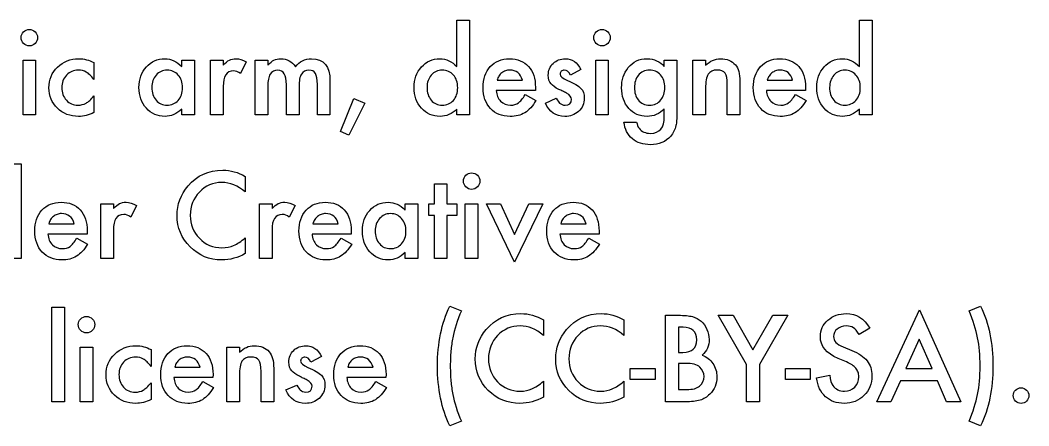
# Model space of a CAD drawing. Extents: x 6 to 931, y 6 to 506.
# Drawn here: x 790.2 to 930.9, y 448.5 to 505 of the extents above; entities that cross this region are included whole.
import ezdxf

# ---------------------------------------------------------------- set-up
doc = ezdxf.new("R2010")
doc.units = 0
doc.layers.add('MeArm1.0', color=7, linetype='CONTINUOUS')

msp = doc.modelspace()

# ---------------------------------------------------------------- linework, layer by layer
at = {"layer": 'MeArm1.0', "color": 7}
for points in [[(851.12787, 505.04434), (852.89349, 505.04434), (852.89349, 491.84903), (851.12787, 491.84903), (851.12787, 492.6459)], [(851.12787, 498.57559), (851.12787, 505.04434)], [(907.28412, 505.04434), (909.04974, 505.04434), (909.04974, 491.84903), (907.28412, 491.84903), (907.28412, 492.6459)], [(907.28412, 498.57559), (907.28412, 505.04434)], [(792.37006, 499.4584), (792.37006, 491.84903), (790.61224, 491.84903), (790.61224, 499.4584), (792.37006, 499.4584)], [(812.75287, 499.4584), (814.51849, 499.4584), (814.51849, 491.84903), (812.75287, 491.84903), (812.75287, 492.6459)], [(812.75287, 498.57559), (812.75287, 499.4584)], [(816.76849, 499.4584), (818.52631, 499.4584), (818.52631, 498.77872)], [(818.52631, 495.79434), (818.52631, 491.84903), (816.76849, 491.84903), (816.76849, 499.4584)], [(822.98724, 499.4584), (824.74506, 499.4584), (824.74506, 498.75528)], [(824.74506, 495.77872), (824.74506, 491.84903), (822.98724, 491.84903), (822.98724, 499.4584)], [(872.24506, 499.4584), (872.24506, 491.84903), (870.48724, 491.84903), (870.48724, 499.4584), (872.24506, 499.4584)], [(880.05757, 498.59903), (880.05757, 499.4584), (881.81538, 499.4584), (881.81538, 492.02872)], [(884.04974, 499.4584), (885.81537, 499.4584), (885.81537, 498.75528)], [(885.81537, 495.5209), (885.81537, 491.84903), (884.04974, 491.84903), (884.04974, 499.4584)], [(800.50287, 499.13028), (800.50287, 496.79434)], [(821.74506, 499.21622), (820.94037, 497.60684)], [(868.40912, 498.16153), (866.95599, 497.38809)], [(856.73705, 496.67715), (860.2683, 496.67715)], [(894.42455, 496.67715), (897.9558, 496.67715)], [(829.10443, 495.77872), (829.10443, 491.84903), (827.33881, 491.84903), (827.33881, 496.05215)], [(833.42474, 496.55215), (833.42474, 491.84903), (831.65912, 491.84903), (831.65912, 496.07559)], [(862.07318, 495.23965), (856.62006, 495.23965)], [(862.08099, 495.65372), (862.07299, 495.23965)], [(890.60443, 496.51309), (890.60443, 491.84903), (888.83881, 491.84903), (888.83881, 496.09903)], [(899.76068, 495.23965), (894.30756, 495.23965)], [(899.76849, 495.65372), (899.76049, 495.23965)], [(800.50287, 494.50528), (800.50287, 492.18497)], [(836.72943, 494.10684), (838.29193, 493.49747), (836.06537, 489.03653), (834.87787, 489.52872), (836.72943, 494.10684)], [(860.65912, 494.66934), (862.14349, 493.84122)], [(863.47162, 493.49747), (864.97162, 494.19278)], [(898.34662, 494.66934), (899.83099, 493.84122)], [(880.05757, 491.63809), (880.05757, 492.70059)], [(874.43257, 490.84903), (876.19819, 490.84903)], [(788.59662, 485.04434), (790.36224, 485.04434), (790.36224, 471.84903), (788.59662, 471.84903), (788.59662, 472.6459)], [(821.61224, 483.26309), (821.61224, 481.10684)], [(849.73724, 477.81778), (849.73724, 471.84903), (847.97943, 471.84903), (847.97943, 477.81778), (847.22943, 477.81778), (847.22943, 479.4584), (847.97943, 479.4584), (847.97943, 482.24747), (849.73724, 482.24747), (849.73724, 479.4584), (851.10443, 479.4584), (851.10443, 477.81778), (849.73724, 477.81778)], [(801.45599, 479.4584), (803.21381, 479.4584), (803.21381, 478.77872)], [(803.21381, 475.79434), (803.21381, 471.84903), (801.45599, 471.84903), (801.45599, 479.4584)], [(806.43256, 479.21622), (805.62787, 477.60684)], [(823.58099, 479.4584), (825.33881, 479.4584), (825.33881, 478.77872)], [(825.33881, 475.79434), (825.33881, 471.84903), (823.58099, 471.84903), (823.58099, 479.4584)], [(828.55756, 479.21622), (827.75287, 477.60684)], [(843.90912, 479.4584), (845.67474, 479.4584), (845.67474, 471.84903), (843.90912, 471.84903), (843.90912, 472.6459)], [(843.90912, 478.57559), (843.90912, 479.4584)], [(854.05756, 479.4584), (854.05756, 471.84903), (852.29974, 471.84903), (852.29974, 479.4584), (854.05756, 479.4584)], [(857.21381, 479.4584), (859.18256, 475.18497), (861.14349, 479.4584), (863.12006, 479.4584), (859.16693, 471.32559), (855.24506, 479.4584), (857.21381, 479.4584)], [(794.2058, 476.67715), (797.73705, 476.67715)], [(799.54974, 475.65372), (799.54174, 475.23965)], [(831.04955, 476.67715), (834.5808, 476.67715)], [(836.39349, 475.65372), (836.38549, 475.23965)], [(865.61205, 476.67715), (869.1433, 476.67715)], [(870.95599, 475.65372), (870.94799, 475.23965)], [(799.54193, 475.23965), (794.08881, 475.23965)], [(798.12787, 474.66934), (799.61224, 473.84122)], [(821.61224, 474.7084), (821.61224, 472.51309)], [(836.38568, 475.23965), (830.93256, 475.23965)], [(834.97162, 474.66934), (836.45599, 473.84122)], [(870.94818, 475.23965), (865.49506, 475.23965)], [(869.53412, 474.66934), (871.01849, 473.84122)], [(796.37006, 465.04434), (796.37006, 451.84903), (794.61224, 451.84903), (794.61224, 465.04434), (796.37006, 465.04434)], [(850.12006, 465.17715), (851.74506, 464.55215)], [(918.15912, 454.77872), (912.99506, 454.77872), (911.65131, 451.84903), (909.69037, 451.84903), (915.65912, 464.66934), (921.41693, 451.84903), (919.42474, 451.84903), (918.15912, 454.77872)], [(922.55756, 464.55215), (924.18256, 465.17715)], [(863.20599, 463.26309), (863.20599, 461.10684)], [(874.42474, 463.26309), (874.42474, 461.10684)], [(880.22943, 451.84903), (880.22943, 463.91153), (882.04193, 463.91153)], [(891.51068, 457.05997), (887.57318, 463.91153), (889.66693, 463.91153), (892.42474, 459.09122), (895.19037, 463.91153), (897.28412, 463.91153), (893.33099, 457.05997), (893.33099, 451.84903), (891.51068, 451.84903), (891.51068, 457.05997)], [(882.69037, 462.23965), (882.04974, 462.23965), (882.04974, 458.73184)], [(908.70599, 462.11465), (907.22943, 461.23965)], [(917.41693, 456.48965), (915.62787, 460.59122), (913.75287, 456.48965), (917.41693, 456.48965)], [(800.33881, 459.4584), (800.33881, 451.84903), (798.58099, 451.84903), (798.58099, 459.4584), (800.33881, 459.4584)], [(808.47162, 459.13028), (808.47162, 456.79434)], [(819.01849, 459.4584), (820.78412, 459.4584), (820.78412, 458.75528)], [(820.78412, 455.5209), (820.78412, 451.84903), (819.01849, 451.84903), (819.01849, 459.4584)], [(882.04974, 458.73184), (882.62006, 458.73184)], [(904.98724, 459.51309), (906.19037, 459.0209)], [(832.22162, 458.16153), (830.76849, 457.38809)], [(905.46381, 457.40372), (904.29974, 457.88809)], [(811.7683, 456.67715), (815.29955, 456.67715)], [(825.57318, 456.51309), (825.57318, 451.84903), (823.80756, 451.84903), (823.80756, 456.09903)], [(835.8933, 456.67715), (839.42455, 456.67715)], [(875.28412, 456.48184), (878.76849, 456.48184), (878.76849, 454.95059), (875.28412, 454.95059), (875.28412, 456.48184)], [(882.97162, 457.2084), (882.04974, 457.2084), (882.04974, 453.55997)], [(896.94037, 456.48184), (900.42474, 456.48184), (900.42474, 454.95059), (896.94037, 454.95059), (896.94037, 456.48184)], [(808.47162, 454.50528), (808.47162, 452.18497)], [(817.10443, 455.23965), (811.65131, 455.23965)], [(815.69037, 454.66934), (817.17474, 453.84122)], [(817.11224, 455.65372), (817.10424, 455.23965)], [(841.22943, 455.23965), (835.77631, 455.23965)], [(839.81537, 454.66934), (841.29974, 453.84122)], [(841.23724, 455.65372), (841.22924, 455.23965)], [(863.20599, 454.7084), (863.20599, 452.51309)], [(874.42474, 454.7084), (874.42474, 452.51309)], [(901.28412, 455.17715), (903.12787, 455.5834)], [(827.28412, 453.49747), (828.78412, 454.19278)], [(882.04974, 453.55997), (883.17474, 453.55997)], [(882.98724, 451.84903), (880.22943, 451.84903)], [(851.74506, 449.13028), (850.12006, 448.50528)], [(924.18256, 448.50528), (922.55756, 449.13028)]]:
    msp.add_lwpolyline(points, dxfattribs=at)
for points in [[(790.68256, 503.41934), (790.90651, 503.64329), (791.17474, 503.75527), (791.48724, 503.75528)], [(791.48724, 503.75528), (791.80495, 503.75527), (792.07578, 503.64329), (792.29974, 503.41934)], [(870.55756, 503.41934), (870.78151, 503.64329), (871.04974, 503.75527), (871.36224, 503.75528)], [(871.36224, 503.75528), (871.67995, 503.75527), (871.95078, 503.64329), (872.17474, 503.41934)], [(790.34662, 502.62247), (790.34662, 502.92975), (790.4586, 503.19537), (790.68256, 503.41934)], [(790.68256, 501.80215), (790.4586, 502.0261), (790.34662, 502.29954), (790.34662, 502.62247)], [(792.29974, 503.41934), (792.5237, 503.20058), (792.63568, 502.93235), (792.63568, 502.61465)], [(792.63568, 502.61465), (792.63568, 502.29694), (792.5237, 502.0261), (792.29974, 501.80215)], [(870.22162, 502.62247), (870.22162, 502.92975), (870.3336, 503.19537), (870.55756, 503.41934)], [(870.55756, 501.80215), (870.3336, 502.0261), (870.22162, 502.29954), (870.22162, 502.62247)], [(872.17474, 503.41934), (872.3987, 503.20058), (872.51068, 502.93235), (872.51068, 502.61465)], [(872.51068, 502.61465), (872.51068, 502.29694), (872.3987, 502.0261), (872.17474, 501.80215)], [(791.49506, 501.46622), (791.17735, 501.46621), (790.90651, 501.57819), (790.68256, 501.80215)], [(792.29974, 501.80215), (792.08099, 501.57819), (791.81276, 501.46621), (791.49506, 501.46622)], [(871.37006, 501.46622), (871.05235, 501.46621), (870.78151, 501.57819), (870.55756, 501.80215)], [(872.17474, 501.80215), (871.95599, 501.57819), (871.68776, 501.46621), (871.37006, 501.46622)], [(795.42474, 498.49747), (796.22682, 499.27871), (797.2112, 499.66933), (798.37787, 499.66934)], [(798.37787, 499.66934), (799.12786, 499.66933), (799.8362, 499.48965), (800.50287, 499.13028)], [(807.80756, 498.52872), (808.48985, 499.28913), (809.34401, 499.66933), (810.37006, 499.66934)], [(810.37006, 499.66934), (811.25547, 499.66933), (812.04974, 499.30475), (812.75287, 498.57559)], [(818.52631, 498.77872), (818.84922, 499.11725), (819.13568, 499.34902), (819.38568, 499.47403)], [(819.38568, 499.47403), (819.64089, 499.60423), (819.94297, 499.66933), (820.29193, 499.66934)], [(820.29193, 499.66934), (820.75547, 499.66933), (821.23984, 499.51829), (821.74506, 499.21622)], [(824.74506, 498.75528), (825.08359, 499.10944), (825.37266, 499.34902), (825.61224, 499.47403)], [(825.61224, 499.47403), (825.86745, 499.60423), (826.18776, 499.66933), (826.57318, 499.66934)], [(826.57318, 499.66934), (827.43255, 499.66933), (828.11224, 499.29433), (828.61224, 498.54434)], [(828.61224, 498.54434), (829.16432, 499.29433), (829.91171, 499.66933), (830.85443, 499.66934)], [(830.85443, 499.66934), (832.56796, 499.66933), (833.42473, 498.63027), (833.42474, 496.55215)], [(846.18256, 498.5209), (846.85964, 499.28652), (847.7112, 499.66933), (848.73724, 499.66934)], [(848.73724, 499.66934), (849.62786, 499.66933), (850.42474, 499.30475), (851.12787, 498.57559)], [(855.78412, 498.56778), (856.45599, 499.30215), (857.34662, 499.66933), (858.45599, 499.66934)], [(858.45599, 499.66934), (859.57578, 499.66933), (860.4612, 499.31256), (861.11224, 498.59903)], [(864.54974, 499.0209), (865.01328, 499.45319), (865.57578, 499.66933), (866.23724, 499.66934)], [(866.23724, 499.66934), (867.2112, 499.66933), (867.93516, 499.16673), (868.40912, 498.16153)], [(875.02632, 498.43497), (875.69298, 499.25788), (876.57319, 499.66933), (877.66694, 499.66934)], [(877.66694, 499.66934), (878.62527, 499.66933), (879.42214, 499.31256), (880.05757, 498.59903)], [(885.81537, 498.75528), (886.42995, 499.36465), (887.12266, 499.66933), (887.89349, 499.66934)], [(887.89349, 499.66934), (888.7789, 499.66933), (889.46901, 499.39069), (889.96381, 498.8334)], [(893.47162, 498.56778), (894.14349, 499.30215), (895.03412, 499.66933), (896.14349, 499.66934)], [(896.14349, 499.66934), (897.26328, 499.66933), (898.1487, 499.31256), (898.79974, 498.59903)], [(902.33881, 498.5209), (903.01589, 499.28652), (903.86745, 499.66933), (904.89349, 499.66934)], [(904.89349, 499.66934), (905.78411, 499.66933), (906.58099, 499.30475), (907.28412, 498.57559)], [(794.22162, 495.62247), (794.22162, 496.75788), (794.62266, 497.71621), (795.42474, 498.49747)], [(798.32318, 498.0834), (797.66172, 498.0834), (797.11224, 497.85163), (796.67474, 497.38809)], [(799.42474, 497.80215), (799.11224, 497.98965), (798.74505, 498.0834), (798.32318, 498.0834)], [(806.78412, 495.67715), (806.78412, 496.81777), (807.12526, 497.76829), (807.80756, 498.52872)], [(810.69818, 498.0834), (810.09401, 498.0834), (809.5888, 497.85423), (809.18256, 497.3959)], [(812.26068, 497.40372), (811.85963, 497.85684), (811.3388, 498.0834), (810.69818, 498.0834)], [(826.16693, 498.0834), (825.67214, 498.0834), (825.31016, 497.8985), (825.08099, 497.52872)], [(827.33881, 496.05215), (827.3388, 497.40632), (826.94818, 498.0834), (826.16693, 498.0834)], [(830.49506, 498.0834), (830.01067, 498.0834), (829.65651, 497.90111), (829.43256, 497.53653)], [(831.39349, 497.62247), (831.21119, 497.92975), (830.91171, 498.0834), (830.49506, 498.0834)], [(845.15912, 495.67715), (845.15912, 496.81257), (845.50026, 497.76048), (846.18256, 498.5209)], [(849.07318, 498.0834), (848.46901, 498.0834), (847.9638, 497.85423), (847.55756, 497.3959)], [(850.63568, 497.40372), (850.23463, 497.85684), (849.7138, 498.0834), (849.07318, 498.0834)], [(854.78412, 495.6459), (854.78412, 496.84902), (855.11745, 497.82298), (855.78412, 498.56778)], [(858.49487, 498.0834), (858.28132, 498.0834), (858.0808, 498.0495), (857.8933, 497.98184)], [(860.2683, 496.67715), (860.02351, 497.61465), (859.43236, 498.0834), (858.49487, 498.0834)], [(861.11224, 498.59903), (861.75807, 497.89069), (862.08099, 496.90892), (862.08099, 495.65372)], [(863.87006, 497.38028), (863.87006, 498.04173), (864.09662, 498.58861), (864.54974, 499.0209)], [(866.10443, 498.09122), (865.94297, 498.09121), (865.80495, 498.03652), (865.69037, 497.92715)], [(866.95599, 497.38809), (866.72682, 497.85684), (866.44297, 498.09121), (866.10443, 498.09122)], [(874.09663, 495.60684), (874.09663, 496.71621), (874.40652, 497.65892), (875.02632, 498.43497)], [(877.99507, 498.09122), (877.3284, 498.09121), (876.80235, 497.84382), (876.41694, 497.34903)], [(879.53413, 497.41153), (879.13308, 497.86465), (878.62006, 498.09121), (877.99507, 498.09122)], [(887.41693, 498.09122), (886.83359, 498.09121), (886.41953, 497.8985), (886.17474, 497.51309)], [(888.52631, 497.65372), (888.32318, 497.94538), (887.95338, 498.09121), (887.41693, 498.09122)], [(889.96381, 498.8334), (890.39088, 498.35944), (890.60442, 497.586), (890.60443, 496.51309)], [(892.47162, 495.6459), (892.47162, 496.84902), (892.80495, 497.82298), (893.47162, 498.56778)], [(896.18237, 498.0834), (895.96882, 498.0834), (895.7683, 498.0495), (895.5808, 497.98184)], [(897.9558, 496.67715), (897.71101, 497.61465), (897.11986, 498.0834), (896.18237, 498.0834)], [(898.79974, 498.59903), (899.44557, 497.89069), (899.76849, 496.90892), (899.76849, 495.65372)], [(901.31537, 495.67715), (901.31537, 496.81257), (901.65651, 497.76048), (902.33881, 498.5209)], [(905.22943, 498.0834), (904.62526, 498.0834), (904.12005, 497.85423), (903.71381, 497.3959)], [(906.79193, 497.40372), (906.39088, 497.85684), (905.87005, 498.0834), (905.22943, 498.0834)], [(796.67474, 497.38809), (796.23724, 496.92455), (796.01849, 496.34382), (796.01849, 495.6459)], [(800.50287, 496.79434), (800.10182, 497.28392), (799.74245, 497.61986), (799.42474, 497.80215)], [(809.18256, 497.3959), (808.78151, 496.93236), (808.58099, 496.35944), (808.58099, 495.67715)], [(812.86224, 495.63809), (812.86224, 496.35163), (812.66172, 496.94017), (812.26068, 497.40372)], [(819.96381, 497.96622), (819.00547, 497.96621), (818.5263, 497.24225), (818.52631, 495.79434)], [(820.94037, 497.60684), (820.60703, 497.84642), (820.28151, 497.96621), (819.96381, 497.96622)], [(825.08099, 497.52872), (824.85703, 497.15892), (824.74505, 496.57559), (824.74506, 495.77872)], [(829.43256, 497.53653), (829.2138, 497.17194), (829.10442, 496.586), (829.10443, 495.77872)], [(831.65912, 496.07559), (831.65911, 496.80475), (831.57052, 497.32038), (831.39349, 497.62247)], [(847.55756, 497.3959), (847.15651, 496.93236), (846.95599, 496.35944), (846.95599, 495.67715)], [(851.23724, 495.63809), (851.23724, 496.35163), (851.03672, 496.94017), (850.63568, 497.40372)], [(856.98705, 497.26309), (856.87768, 497.09121), (856.79434, 496.8959), (856.73705, 496.67715)], [(857.37768, 497.70059), (857.22663, 497.58079), (857.09643, 497.43496), (856.98705, 497.26309)], [(857.8933, 497.98184), (857.7058, 497.91934), (857.53393, 497.82559), (857.37768, 497.70059)], [(864.26849, 496.15372), (864.00287, 496.47142), (863.87006, 496.88027), (863.87006, 497.38028)], [(865.69037, 497.92715), (865.57578, 497.82298), (865.51849, 497.68757), (865.51849, 497.5209)], [(865.51849, 497.5209), (865.51849, 497.22923), (865.85703, 496.94017), (866.53412, 496.65372)], [(866.53412, 496.65372), (867.46641, 496.25267), (868.09401, 495.88288), (868.41693, 495.54434)], [(876.41694, 497.34903), (876.06798, 496.90632), (875.8935, 496.3334), (875.8935, 495.63028)], [(880.12788, 495.63809), (880.12787, 496.37767), (879.92996, 496.96882), (879.53413, 497.41153)], [(886.17474, 497.51309), (885.93516, 497.13288), (885.81537, 496.46882), (885.81537, 495.5209)], [(888.83881, 496.09903), (888.8388, 496.84902), (888.73463, 497.36725), (888.52631, 497.65372)], [(894.67455, 497.26309), (894.56518, 497.09121), (894.48184, 496.8959), (894.42455, 496.67715)], [(895.06518, 497.70059), (894.91413, 497.58079), (894.78393, 497.43496), (894.67455, 497.26309)], [(895.5808, 497.98184), (895.3933, 497.91934), (895.22143, 497.82559), (895.06518, 497.70059)], [(903.71381, 497.3959), (903.31276, 496.93236), (903.11224, 496.35944), (903.11224, 495.67715)], [(907.39349, 495.63809), (907.39349, 496.35163), (907.19297, 496.94017), (906.79193, 497.40372)], [(795.40912, 492.7709), (794.61745, 493.53653), (794.22162, 494.48705), (794.22162, 495.62247)], [(796.01849, 495.6459), (796.01849, 494.93236), (796.22943, 494.34642), (796.65131, 493.88809)], [(807.80756, 492.7709), (807.12526, 493.54694), (806.78412, 494.51569), (806.78412, 495.67715)], [(808.58099, 495.67715), (808.58099, 494.94798), (808.7763, 494.35424), (809.16693, 493.8959)], [(812.26068, 493.87247), (812.66172, 494.33601), (812.86224, 494.92455), (812.86224, 495.63809)], [(846.18256, 492.7709), (845.50026, 493.54694), (845.15912, 494.51569), (845.15912, 495.67715)], [(846.95599, 495.67715), (846.95599, 494.94798), (847.1513, 494.35424), (847.54193, 493.8959)], [(850.63568, 493.87247), (851.03672, 494.33601), (851.23724, 494.92455), (851.23724, 495.63809)], [(855.81537, 492.72403), (855.12787, 493.4584), (854.78412, 494.43236), (854.78412, 495.6459)], [(856.62006, 495.23965), (856.66696, 494.61465), (856.87005, 494.11726), (857.22943, 493.74747)], [(865.34662, 495.40372), (864.8362, 495.65371), (864.47683, 495.90371), (864.26849, 496.15372)], [(865.88568, 495.1459), (865.70859, 495.2292), (865.52891, 495.31517), (865.34662, 495.40372)], [(868.41693, 495.54434), (868.73984, 495.2058), (868.9013, 494.75007), (868.90131, 494.17715)], [(875.09663, 492.75528), (874.42996, 493.51569), (874.09663, 494.46621), (874.09663, 495.60684)], [(875.8935, 495.63028), (875.8935, 494.93757), (876.06798, 494.36986), (876.41694, 493.92715)], [(879.58882, 493.93497), (879.94818, 494.37767), (880.12787, 494.94538), (880.12788, 495.63809)], [(893.50287, 492.72403), (892.81537, 493.4584), (892.47162, 494.43236), (892.47162, 495.6459)], [(894.30756, 495.23965), (894.35446, 494.61465), (894.55755, 494.11726), (894.91693, 493.74747)], [(902.33881, 492.7709), (901.65651, 493.54694), (901.31537, 494.51569), (901.31537, 495.67715)], [(903.11224, 495.67715), (903.11224, 494.94798), (903.30755, 494.35424), (903.69818, 493.8959)], [(906.79193, 493.87247), (907.19297, 494.33601), (907.39349, 494.92455), (907.39349, 495.63809)], [(796.65131, 493.88809), (797.07839, 493.42976), (797.62266, 493.20059), (798.28412, 493.20059)], [(799.40131, 493.47403), (799.7138, 493.65111), (800.08099, 493.99486), (800.50287, 494.50528)], [(809.16693, 493.8959), (809.56797, 493.43236), (810.07318, 493.20059), (810.68256, 493.20059)], [(810.68256, 493.20059), (811.33359, 493.20059), (811.85963, 493.42455), (812.26068, 493.87247)], [(847.54193, 493.8959), (847.94297, 493.43236), (848.44818, 493.20059), (849.05756, 493.20059)], [(849.05756, 493.20059), (849.70859, 493.20059), (850.23463, 493.42455), (850.63568, 493.87247)], [(859.69818, 493.51309), (859.97943, 493.72142), (860.29974, 494.10684), (860.65912, 494.66934)], [(862.14349, 493.84122), (861.91432, 493.45059), (861.67213, 493.11465), (861.41693, 492.8334)], [(864.97162, 494.19278), (865.17995, 493.82819), (865.3388, 493.59642), (865.44818, 493.49747)], [(866.41693, 494.88809), (866.23984, 494.97659), (866.06276, 495.06257), (865.88568, 495.1459)], [(866.21381, 493.20059), (866.80755, 493.20059), (867.10443, 493.47142), (867.10443, 494.01309)], [(867.10443, 494.01309), (867.10443, 494.32559), (866.87526, 494.61726), (866.41693, 494.88809)], [(868.90131, 494.17715), (868.9013, 493.44278), (868.63047, 492.8282), (868.08881, 492.3334)], [(876.41694, 493.92715), (876.79715, 493.44278), (877.32319, 493.20059), (877.99507, 493.20059)], [(877.99507, 493.20059), (878.66694, 493.20059), (879.19819, 493.44538), (879.58882, 493.93497)], [(897.38568, 493.51309), (897.66693, 493.72142), (897.98724, 494.10684), (898.34662, 494.66934)], [(899.83099, 493.84122), (899.60182, 493.45059), (899.35963, 493.11465), (899.10443, 492.8334)], [(903.69818, 493.8959), (904.09922, 493.43236), (904.60443, 493.20059), (905.21381, 493.20059)], [(905.21381, 493.20059), (905.86484, 493.20059), (906.39088, 493.42455), (906.79193, 493.87247)], [(798.36224, 491.63028), (797.18516, 491.63028), (796.20078, 492.01049), (795.40912, 492.7709)], [(798.28412, 493.20059), (798.70599, 493.20059), (799.07838, 493.29179), (799.40131, 493.47403)], [(810.41693, 491.63028), (809.36484, 491.63028), (808.49505, 492.01049), (807.80756, 492.7709)], [(812.75287, 492.6459), (812.0289, 491.96882), (811.25026, 491.63028), (810.41693, 491.63028)], [(848.77631, 491.63028), (847.73464, 491.63028), (846.87005, 492.01049), (846.18256, 492.7709)], [(851.12787, 492.6459), (850.43515, 491.96882), (849.6513, 491.63028), (848.77631, 491.63028)], [(858.54974, 491.63028), (857.41432, 491.63028), (856.50287, 491.99486), (855.81537, 492.72403)], [(857.22943, 493.74747), (857.5888, 493.38288), (858.04974, 493.20059), (858.61224, 493.20059)], [(858.61224, 493.20059), (859.04974, 493.20059), (859.41172, 493.30476), (859.69818, 493.51309)], [(861.41693, 492.8334), (861.16172, 492.55736), (860.88828, 492.3282), (860.59662, 492.1459)], [(866.18256, 491.63028), (864.90651, 491.63028), (864.00287, 492.25267), (863.47162, 493.49747)], [(865.44818, 493.49747), (865.66172, 493.29955), (865.91693, 493.20059), (866.21381, 493.20059)], [(877.6435, 491.63028), (876.60704, 491.63028), (875.75808, 492.00528), (875.09663, 492.75528)], [(880.05757, 492.70059), (879.35964, 491.98705), (878.55496, 491.63028), (877.6435, 491.63028)], [(896.23724, 491.63028), (895.10182, 491.63028), (894.19037, 491.99486), (893.50287, 492.72403)], [(894.91693, 493.74747), (895.2763, 493.38288), (895.73724, 493.20059), (896.29974, 493.20059)], [(896.29974, 493.20059), (896.73724, 493.20059), (897.09922, 493.30476), (897.38568, 493.51309)], [(899.10443, 492.8334), (898.84922, 492.55736), (898.57578, 492.3282), (898.28412, 492.1459)], [(904.93256, 491.63028), (903.89089, 491.63028), (903.0263, 492.01049), (902.33881, 492.7709)], [(907.28412, 492.6459), (906.5914, 491.96882), (905.80755, 491.63028), (904.93256, 491.63028)], [(800.50287, 492.18497), (799.78932, 491.81518), (799.07578, 491.63028), (798.36224, 491.63028)], [(859.65131, 491.75528), (859.31276, 491.67198), (858.94557, 491.63028), (858.54974, 491.63028)], [(860.59662, 492.1459), (860.30495, 491.96882), (859.98984, 491.83861), (859.65131, 491.75528)], [(868.08881, 492.3334), (867.56276, 491.86465), (866.92734, 491.63028), (866.18256, 491.63028)], [(878.12788, 489.2709), (879.41433, 489.27091), (880.05756, 490.05997), (880.05757, 491.63809)], [(881.77627, 491.0834), (881.75547, 490.80736), (881.72417, 490.56518), (881.68257, 490.35684)], [(881.81537, 492.02872), (881.81536, 491.66934), (881.80237, 491.35424), (881.77627, 491.0834)], [(897.33881, 491.75528), (897.00026, 491.67198), (896.63307, 491.63028), (896.23724, 491.63028)], [(898.28412, 492.1459), (897.99245, 491.96882), (897.67734, 491.83861), (897.33881, 491.75528)], [(875.60444, 488.51309), (874.92736, 489.07559), (874.53673, 489.85424), (874.43257, 490.84903)], [(876.19819, 490.84903), (876.26589, 490.47403), (876.37788, 490.18497), (876.53413, 489.98184)], [(876.53413, 489.98184), (876.89871, 489.50789), (877.42996, 489.27091), (878.12788, 489.2709)], [(881.68257, 490.35684), (881.55756, 489.78393), (881.31277, 489.29174), (880.94819, 488.88028)], [(878.11225, 487.69278), (877.09662, 487.69278), (876.26069, 487.96622), (875.60444, 488.51309)], [(880.94819, 488.88028), (880.26068, 488.08862), (879.31537, 487.69278), (878.11225, 487.69278)], [(813.62006, 481.93497), (814.87005, 483.40891), (816.48724, 484.14589), (818.47162, 484.1459)], [(818.47162, 484.1459), (819.55494, 484.14589), (820.60182, 483.85162), (821.61224, 483.26309)], [(852.03412, 482.62247), (852.03412, 482.92975), (852.1461, 483.19537), (852.37006, 483.41934)], [(852.37006, 481.80215), (852.1461, 482.0261), (852.03412, 482.29954), (852.03412, 482.62247)], [(852.37006, 483.41934), (852.59401, 483.64329), (852.86224, 483.75527), (853.17474, 483.75528)], [(853.17474, 483.75528), (853.49245, 483.75527), (853.76328, 483.64329), (853.98724, 483.41934)], [(853.98724, 483.41934), (854.2112, 483.20058), (854.32318, 482.93235), (854.32318, 482.61465)], [(854.32318, 482.61465), (854.32318, 482.29694), (854.2112, 482.0261), (853.98724, 481.80215)], [(812.09662, 477.82559), (812.09662, 479.36204), (812.60443, 480.73183), (813.62006, 481.93497)], [(818.34662, 482.42715), (817.10703, 482.42714), (816.06276, 481.98183), (815.21381, 481.09122)], [(821.61224, 481.10684), (820.56015, 481.98704), (819.47161, 482.42714), (818.34662, 482.42715)], [(853.18256, 481.46622), (852.86485, 481.46621), (852.59401, 481.57819), (852.37006, 481.80215)], [(853.98724, 481.80215), (853.76849, 481.57819), (853.50026, 481.46621), (853.18256, 481.46622)], [(815.21381, 481.09122), (814.35964, 480.20579), (813.93255, 479.12246), (813.93256, 477.84122)], [(792.25287, 475.6459), (792.25287, 476.84902), (792.5862, 477.82298), (793.25287, 478.56778)], [(793.25287, 478.56778), (793.92474, 479.30215), (794.81537, 479.66933), (795.92474, 479.66934)], [(795.92474, 479.66934), (797.04453, 479.66933), (797.92995, 479.31256), (798.58099, 478.59903)], [(798.58099, 478.59903), (799.22682, 477.89069), (799.54974, 476.90892), (799.54974, 475.65372)], [(803.21381, 478.77872), (803.53672, 479.11725), (803.82318, 479.34902), (804.07318, 479.47403)], [(804.07318, 479.47403), (804.32839, 479.60423), (804.63047, 479.66933), (804.97943, 479.66934)], [(804.97943, 479.66934), (805.44297, 479.66933), (805.92734, 479.51829), (806.43256, 479.21622)], [(825.33881, 478.77872), (825.66172, 479.11725), (825.94818, 479.34902), (826.19818, 479.47403)], [(826.19818, 479.47403), (826.45339, 479.60423), (826.75547, 479.66933), (827.10443, 479.66934)], [(827.10443, 479.66934), (827.56797, 479.66933), (828.05234, 479.51829), (828.55756, 479.21622)], [(829.09662, 475.6459), (829.09662, 476.84902), (829.42995, 477.82298), (830.09662, 478.56778)], [(830.09662, 478.56778), (830.76849, 479.30215), (831.65912, 479.66933), (832.76849, 479.66934)], [(832.76849, 479.66934), (833.88828, 479.66933), (834.7737, 479.31256), (835.42474, 478.59903)], [(835.42474, 478.59903), (836.07057, 477.89069), (836.39349, 476.90892), (836.39349, 475.65372)], [(837.94037, 475.67715), (837.94037, 476.81777), (838.28151, 477.76829), (838.96381, 478.52872)], [(838.96381, 478.52872), (839.6461, 479.28913), (840.50026, 479.66933), (841.52631, 479.66934)], [(841.52631, 479.66934), (842.41172, 479.66933), (843.20599, 479.30475), (843.90912, 478.57559)], [(863.65912, 475.6459), (863.65912, 476.84902), (863.99245, 477.82298), (864.65912, 478.56778)], [(864.65912, 478.56778), (865.33099, 479.30215), (866.22162, 479.66933), (867.33099, 479.66934)], [(867.33099, 479.66934), (868.45078, 479.66933), (869.3362, 479.31256), (869.98724, 478.59903)], [(869.98724, 478.59903), (870.63307, 477.89069), (870.95599, 476.90892), (870.95599, 475.65372)], [(794.4558, 477.26309), (794.34643, 477.09121), (794.26309, 476.8959), (794.2058, 476.67715)], [(794.84643, 477.70059), (794.69538, 477.58079), (794.56518, 477.43496), (794.4558, 477.26309)], [(795.36205, 477.98184), (795.17455, 477.91934), (795.00268, 477.82559), (794.84643, 477.70059)], [(795.96362, 478.0834), (795.75007, 478.0834), (795.54955, 478.0495), (795.36205, 477.98184)], [(797.73705, 476.67715), (797.49226, 477.61465), (796.90111, 478.0834), (795.96362, 478.0834)], [(804.65131, 477.96622), (803.69297, 477.96621), (803.2138, 477.24225), (803.21381, 475.79434)], [(805.62787, 477.60684), (805.29453, 477.84642), (804.96901, 477.96621), (804.65131, 477.96622)], [(813.91693, 473.43497), (812.70339, 474.64851), (812.09662, 476.11205), (812.09662, 477.82559)], [(813.93256, 477.84122), (813.93255, 476.57559), (814.35964, 475.50788), (815.21381, 474.63809)], [(826.77631, 477.96622), (825.81797, 477.96621), (825.3388, 477.24225), (825.33881, 475.79434)], [(827.75287, 477.60684), (827.41953, 477.84642), (827.09401, 477.96621), (826.77631, 477.96622)], [(831.29955, 477.26309), (831.19018, 477.09121), (831.10684, 476.8959), (831.04955, 476.67715)], [(831.69018, 477.70059), (831.53913, 477.58079), (831.40893, 477.43496), (831.29955, 477.26309)], [(832.2058, 477.98184), (832.0183, 477.91934), (831.84643, 477.82559), (831.69018, 477.70059)], [(832.80737, 478.0834), (832.59382, 478.0834), (832.3933, 478.0495), (832.2058, 477.98184)], [(834.5808, 476.67715), (834.33601, 477.61465), (833.74486, 478.0834), (832.80737, 478.0834)], [(840.33881, 477.3959), (839.93776, 476.93236), (839.73724, 476.35944), (839.73724, 475.67715)], [(841.85443, 478.0834), (841.25026, 478.0834), (840.74505, 477.85423), (840.33881, 477.3959)], [(843.41693, 477.40372), (843.01588, 477.85684), (842.49505, 478.0834), (841.85443, 478.0834)], [(844.01849, 475.63809), (844.01849, 476.35163), (843.81797, 476.94017), (843.41693, 477.40372)], [(865.86205, 477.26309), (865.75268, 477.09121), (865.66934, 476.8959), (865.61205, 476.67715)], [(866.25268, 477.70059), (866.10163, 477.58079), (865.97143, 477.43496), (865.86205, 477.26309)], [(866.7683, 477.98184), (866.5808, 477.91934), (866.40893, 477.82559), (866.25268, 477.70059)], [(867.36987, 478.0834), (867.15632, 478.0834), (866.9558, 478.0495), (866.7683, 477.98184)], [(869.1433, 476.67715), (868.89851, 477.61465), (868.30736, 478.0834), (867.36987, 478.0834)], [(793.28412, 472.72403), (792.59662, 473.4584), (792.25287, 474.43236), (792.25287, 475.6459)], [(830.12787, 472.72403), (829.44037, 473.4584), (829.09662, 474.43236), (829.09662, 475.6459)], [(838.96381, 472.7709), (838.28151, 473.54694), (837.94037, 474.51569), (837.94037, 475.67715)], [(839.73724, 475.67715), (839.73724, 474.94798), (839.93255, 474.35424), (840.32318, 473.8959)], [(843.41693, 473.87247), (843.81797, 474.33601), (844.01849, 474.92455), (844.01849, 475.63809)], [(864.69037, 472.72403), (864.00287, 473.4584), (863.65912, 474.43236), (863.65912, 475.6459)], [(794.08881, 475.23965), (794.13571, 474.61465), (794.3388, 474.11726), (794.69818, 473.74747)], [(797.16693, 473.51309), (797.44818, 473.72142), (797.76849, 474.10684), (798.12787, 474.66934)], [(815.21381, 474.63809), (816.06797, 473.7683), (817.11484, 473.3334), (818.35443, 473.3334)], [(820.76068, 474.06778), (821.0315, 474.24486), (821.31536, 474.4584), (821.61224, 474.7084)], [(830.93256, 475.23965), (830.97946, 474.61465), (831.18255, 474.11726), (831.54193, 473.74747)], [(834.01068, 473.51309), (834.29193, 473.72142), (834.61224, 474.10684), (834.97162, 474.66934)], [(865.49506, 475.23965), (865.54196, 474.61465), (865.74505, 474.11726), (866.10443, 473.74747)], [(868.57318, 473.51309), (868.85443, 473.72142), (869.17474, 474.10684), (869.53412, 474.66934)], [(796.01849, 471.63028), (794.88307, 471.63028), (793.97162, 471.99486), (793.28412, 472.72403)], [(794.69818, 473.74747), (795.05755, 473.38288), (795.51849, 473.20059), (796.08099, 473.20059)], [(796.08099, 473.20059), (796.51849, 473.20059), (796.88047, 473.30476), (797.16693, 473.51309)], [(798.88568, 472.8334), (798.63047, 472.55736), (798.35703, 472.3282), (798.06537, 472.1459)], [(799.61224, 473.84122), (799.38307, 473.45059), (799.14088, 473.11465), (798.88568, 472.8334)], [(818.33099, 471.63028), (816.60703, 471.63028), (815.13568, 472.23184), (813.91693, 473.43497)], [(818.35443, 473.3334), (818.99505, 473.3334), (819.53932, 473.43757), (819.98724, 473.6459)], [(819.98724, 473.6459), (820.23723, 473.75007), (820.49505, 473.89069), (820.76068, 474.06778)], [(832.86224, 471.63028), (831.72682, 471.63028), (830.81537, 471.99486), (830.12787, 472.72403)], [(831.54193, 473.74747), (831.9013, 473.38288), (832.36224, 473.20059), (832.92474, 473.20059)], [(832.92474, 473.20059), (833.36224, 473.20059), (833.72422, 473.30476), (834.01068, 473.51309)], [(835.72943, 472.8334), (835.47422, 472.55736), (835.20078, 472.3282), (834.90912, 472.1459)], [(836.45599, 473.84122), (836.22682, 473.45059), (835.98463, 473.11465), (835.72943, 472.8334)], [(841.57318, 471.63028), (840.52109, 471.63028), (839.6513, 472.01049), (838.96381, 472.7709)], [(840.32318, 473.8959), (840.72422, 473.43236), (841.22943, 473.20059), (841.83881, 473.20059)], [(841.83881, 473.20059), (842.48984, 473.20059), (843.01588, 473.42455), (843.41693, 473.87247)], [(867.42474, 471.63028), (866.28932, 471.63028), (865.37787, 471.99486), (864.69037, 472.72403)], [(866.10443, 473.74747), (866.4638, 473.38288), (866.92474, 473.20059), (867.48724, 473.20059)], [(867.48724, 473.20059), (867.92474, 473.20059), (868.28672, 473.30476), (868.57318, 473.51309)], [(870.29193, 472.8334), (870.03672, 472.55736), (869.76328, 472.3282), (869.47162, 472.1459)], [(871.01849, 473.84122), (870.78932, 473.45059), (870.54713, 473.11465), (870.29193, 472.8334)], [(797.12006, 471.75528), (796.78151, 471.67198), (796.41432, 471.63028), (796.01849, 471.63028)], [(798.06537, 472.1459), (797.7737, 471.96882), (797.45859, 471.83861), (797.12006, 471.75528)], [(821.61224, 472.51309), (820.57057, 471.92455), (819.47682, 471.63028), (818.33099, 471.63028)], [(833.96381, 471.75528), (833.62526, 471.67198), (833.25807, 471.63028), (832.86224, 471.63028)], [(834.90912, 472.1459), (834.61745, 471.96882), (834.30234, 471.83861), (833.96381, 471.75528)], [(843.90912, 472.6459), (843.18515, 471.96882), (842.40651, 471.63028), (841.57318, 471.63028)], [(868.52631, 471.75528), (868.18776, 471.67198), (867.82057, 471.63028), (867.42474, 471.63028)], [(869.47162, 472.1459), (869.17995, 471.96882), (868.86484, 471.83861), (868.52631, 471.75528)], [(848.41693, 456.84122), (848.41693, 460.01829), (848.98464, 462.79694), (850.12006, 465.17715)], [(851.74506, 464.55215), (851.17734, 463.19277), (850.77891, 461.93756), (850.54974, 460.78653)], [(923.75287, 460.78653), (923.5237, 461.93756), (923.12526, 463.19277), (922.55756, 464.55215)], [(924.18256, 465.17715), (925.31797, 462.79694), (925.88568, 460.01829), (925.88568, 456.84122)], [(798.31537, 462.62247), (798.31537, 462.92975), (798.42735, 463.19537), (798.65131, 463.41934)], [(798.65131, 463.41934), (798.87526, 463.64329), (799.14349, 463.75527), (799.45599, 463.75528)], [(799.45599, 463.75528), (799.7737, 463.75527), (800.04453, 463.64329), (800.26849, 463.41934)], [(800.26849, 463.41934), (800.49245, 463.20058), (800.60443, 462.93235), (800.60443, 462.61465)], [(855.21381, 461.93497), (856.4638, 463.40891), (858.08099, 464.14589), (860.06537, 464.1459)], [(860.06537, 464.1459), (861.14869, 464.14589), (862.19557, 463.85162), (863.20599, 463.26309)], [(866.43256, 461.93497), (867.68255, 463.40891), (869.29974, 464.14589), (871.28412, 464.1459)], [(871.28412, 464.1459), (872.36744, 464.14589), (873.41432, 463.85162), (874.42474, 463.26309)], [(882.04193, 463.91153), (882.84922, 463.91152), (883.49245, 463.84903), (883.97162, 463.72403)], [(883.97162, 463.72403), (884.45599, 463.59902), (884.86484, 463.38808), (885.19818, 463.09122)], [(885.19818, 463.09122), (885.53672, 462.78391), (885.80494, 462.4011), (886.00287, 461.94278)], [(901.82318, 460.95059), (901.82318, 461.85683), (902.16953, 462.61464), (902.86224, 463.22403)], [(902.86224, 463.22403), (903.55495, 463.8386), (904.41693, 464.14589), (905.44818, 464.1459)], [(905.44818, 464.1459), (906.8388, 464.14589), (907.92474, 463.46881), (908.70599, 462.11465)], [(798.65131, 461.80215), (798.42735, 462.0261), (798.31537, 462.29954), (798.31537, 462.62247)], [(799.46381, 461.46622), (799.1461, 461.46621), (798.87526, 461.57819), (798.65131, 461.80215)], [(800.26849, 461.80215), (800.04974, 461.57819), (799.78151, 461.46621), (799.46381, 461.46622)], [(800.60443, 462.61465), (800.60443, 462.29694), (800.49245, 462.0261), (800.26849, 461.80215)], [(853.69037, 457.82559), (853.69037, 459.36204), (854.19818, 460.73183), (855.21381, 461.93497)], [(859.94037, 462.42715), (858.70078, 462.42714), (857.65651, 461.98183), (856.80756, 461.09122)], [(863.20599, 461.10684), (862.1539, 461.98704), (861.06536, 462.42714), (859.94037, 462.42715)], [(864.90912, 457.82559), (864.90912, 459.36204), (865.41693, 460.73183), (866.43256, 461.93497)], [(871.15912, 462.42715), (869.91953, 462.42714), (868.87526, 461.98183), (868.02631, 461.09122)], [(874.42474, 461.10684), (873.37265, 461.98704), (872.28411, 462.42714), (871.15912, 462.42715)], [(884.09662, 461.79434), (883.7737, 462.09121), (883.30495, 462.23964), (882.69037, 462.23965)], [(884.58099, 460.50528), (884.58099, 461.07298), (884.41953, 461.50267), (884.09662, 461.79434)], [(886.00287, 461.94278), (886.20599, 461.47923), (886.30755, 461.01048), (886.30756, 460.53653)], [(904.17474, 461.99747), (903.84141, 461.71621), (903.67474, 461.36204), (903.67474, 460.93497)], [(905.43256, 462.42715), (904.92734, 462.42714), (904.50807, 462.28391), (904.17474, 461.99747)], [(906.44037, 462.17715), (906.17995, 462.34381), (905.84401, 462.42714), (905.43256, 462.42715)], [(907.22943, 461.23965), (906.95338, 461.71881), (906.69036, 462.03131), (906.44037, 462.17715)], [(850.54974, 460.78653), (850.43516, 460.20319), (850.34922, 459.58861), (850.29193, 458.94278)], [(856.80756, 461.09122), (855.95339, 460.20579), (855.5263, 459.12246), (855.52631, 457.84122)], [(868.02631, 461.09122), (867.17214, 460.20579), (866.74505, 459.12246), (866.74506, 457.84122)], [(884.10443, 459.17715), (884.42213, 459.47923), (884.58099, 459.92194), (884.58099, 460.50528)], [(886.30756, 460.53653), (886.30755, 459.67194), (885.97682, 458.94017), (885.31537, 458.34122)], [(904.29974, 457.88809), (902.6487, 458.586), (901.82318, 459.60683), (901.82318, 460.95059)], [(903.67474, 460.93497), (903.67474, 460.34642), (904.11224, 459.87246), (904.98724, 459.51309)], [(924.10443, 456.84122), (924.10443, 458.32038), (923.98724, 459.63548), (923.75287, 460.78653)], [(803.39349, 458.49747), (804.19557, 459.27871), (805.17995, 459.66933), (806.34662, 459.66934)], [(806.34662, 459.66934), (807.09661, 459.66933), (807.80495, 459.48965), (808.47162, 459.13028)], [(810.81537, 458.56778), (811.48724, 459.30215), (812.37787, 459.66933), (813.48724, 459.66934)], [(813.48724, 459.66934), (814.60703, 459.66933), (815.49245, 459.31256), (816.14349, 458.59903)], [(820.78412, 458.75528), (821.3987, 459.36465), (822.09141, 459.66933), (822.86224, 459.66934)], [(822.86224, 459.66934), (823.74765, 459.66933), (824.43776, 459.39069), (824.93256, 458.8334)], [(824.93256, 458.8334), (825.35963, 458.35944), (825.57317, 457.586), (825.57318, 456.51309)], [(827.68256, 457.38028), (827.68256, 458.04173), (827.90912, 458.58861), (828.36224, 459.0209)], [(828.36224, 459.0209), (828.82578, 459.45319), (829.38828, 459.66933), (830.04974, 459.66934)], [(830.04974, 459.66934), (831.0237, 459.66933), (831.74766, 459.16673), (832.22162, 458.16153)], [(834.94037, 458.56778), (835.61224, 459.30215), (836.50287, 459.66933), (837.61224, 459.66934)], [(837.61224, 459.66934), (838.73203, 459.66933), (839.61745, 459.31256), (840.26849, 458.59903)], [(850.29193, 458.94278), (850.23463, 458.30215), (850.20603, 457.60163), (850.20603, 456.84122)], [(882.62006, 458.73184), (883.29713, 458.73184), (883.79193, 458.88027), (884.10443, 459.17715)], [(906.19037, 459.0209), (907.16953, 458.62506), (907.88567, 458.14069), (908.33881, 457.56778)], [(802.19037, 455.62247), (802.19037, 456.75788), (802.59141, 457.71621), (803.39349, 458.49747)], [(804.64349, 457.38809), (804.20599, 456.92455), (803.98724, 456.34382), (803.98724, 455.6459)], [(806.29193, 458.0834), (805.63047, 458.0834), (805.08099, 457.85163), (804.64349, 457.38809)], [(807.39349, 457.80215), (807.08099, 457.98965), (806.7138, 458.0834), (806.29193, 458.0834)], [(808.47162, 456.79434), (808.07057, 457.28392), (807.7112, 457.61986), (807.39349, 457.80215)], [(809.81537, 455.6459), (809.81537, 456.84902), (810.1487, 457.82298), (810.81537, 458.56778)], [(812.0183, 457.26309), (811.90893, 457.09121), (811.82559, 456.8959), (811.7683, 456.67715)], [(812.40893, 457.70059), (812.25788, 457.58079), (812.12768, 457.43496), (812.0183, 457.26309)], [(812.92455, 457.98184), (812.73705, 457.91934), (812.56518, 457.82559), (812.40893, 457.70059)], [(813.52612, 458.0834), (813.31257, 458.0834), (813.11205, 458.0495), (812.92455, 457.98184)], [(815.29955, 456.67715), (815.05476, 457.61465), (814.46361, 458.0834), (813.52612, 458.0834)], [(816.14349, 458.59903), (816.78932, 457.89069), (817.11224, 456.90892), (817.11224, 455.65372)], [(821.14349, 457.51309), (820.90391, 457.13288), (820.78412, 456.46882), (820.78412, 455.5209)], [(822.38568, 458.09122), (821.80234, 458.09121), (821.38828, 457.8985), (821.14349, 457.51309)], [(823.49506, 457.65372), (823.29193, 457.94538), (822.92213, 458.09121), (822.38568, 458.09122)], [(823.80756, 456.09903), (823.80755, 456.84902), (823.70338, 457.36725), (823.49506, 457.65372)], [(828.08099, 456.15372), (827.81537, 456.47142), (827.68256, 456.88027), (827.68256, 457.38028)], [(829.50287, 457.92715), (829.38828, 457.82298), (829.33099, 457.68757), (829.33099, 457.5209)], [(829.33099, 457.5209), (829.33099, 457.22923), (829.66953, 456.94017), (830.34662, 456.65372)], [(829.91693, 458.09122), (829.75547, 458.09121), (829.61745, 458.03652), (829.50287, 457.92715)], [(830.76849, 457.38809), (830.53932, 457.85684), (830.25547, 458.09121), (829.91693, 458.09122)], [(833.94037, 455.6459), (833.94037, 456.84902), (834.2737, 457.82298), (834.94037, 458.56778)], [(836.1433, 457.26309), (836.03393, 457.09121), (835.95059, 456.8959), (835.8933, 456.67715)], [(836.53393, 457.70059), (836.38288, 457.58079), (836.25268, 457.43496), (836.1433, 457.26309)], [(837.04955, 457.98184), (836.86205, 457.91934), (836.69018, 457.82559), (836.53393, 457.70059)], [(837.65112, 458.0834), (837.43757, 458.0834), (837.23705, 458.0495), (837.04955, 457.98184)], [(839.42455, 456.67715), (839.17976, 457.61465), (838.58861, 458.0834), (837.65112, 458.0834)], [(840.26849, 458.59903), (840.91432, 457.89069), (841.23724, 456.90892), (841.23724, 455.65372)], [(855.51068, 453.43497), (854.29714, 454.64851), (853.69037, 456.11205), (853.69037, 457.82559)], [(855.52631, 457.84122), (855.5263, 456.57559), (855.95339, 455.50788), (856.80756, 454.63809)], [(866.72943, 453.43497), (865.51589, 454.64851), (864.90912, 456.11205), (864.90912, 457.82559)], [(866.74506, 457.84122), (866.74505, 456.57559), (867.17214, 455.50788), (868.02631, 454.63809)], [(885.31537, 458.34122), (885.95599, 458.12246), (886.46119, 457.73965), (886.83099, 457.19278)], [(906.24506, 456.98965), (906.0263, 457.13548), (905.76588, 457.2735), (905.46381, 457.40372)], [(908.33881, 457.56778), (908.79192, 457.00007), (909.01849, 456.30215), (909.01849, 455.47403)], [(829.15912, 455.40372), (828.6487, 455.65371), (828.28933, 455.90371), (828.08099, 456.15372)], [(830.34662, 456.65372), (831.27891, 456.25267), (831.90651, 455.88288), (832.22943, 455.54434)], [(850.12006, 448.50528), (848.98464, 450.88549), (848.41693, 453.66413), (848.41693, 456.84122)], [(850.20603, 456.84122), (850.20603, 456.07559), (850.23463, 455.36986), (850.29193, 454.72403)], [(885.01068, 456.68497), (884.63047, 457.03392), (883.95078, 457.2084), (882.97162, 457.2084)], [(885.59662, 455.37247), (885.59661, 455.8933), (885.4013, 456.3308), (885.01068, 456.68497)], [(886.83099, 457.19278), (887.20599, 456.65111), (887.39349, 456.0209), (887.39349, 455.30215)], [(906.77631, 456.52872), (906.64088, 456.69538), (906.4638, 456.84902), (906.24506, 456.98965)], [(907.08099, 455.98965), (907.01849, 456.18757), (906.91692, 456.36725), (906.77631, 456.52872)], [(907.18256, 455.34903), (907.18255, 455.5834), (907.14866, 455.79694), (907.08099, 455.98965)], [(923.75287, 452.88809), (923.98724, 454.03392), (924.10443, 455.35163), (924.10443, 456.84122)], [(925.88568, 456.84122), (925.88568, 453.66413), (925.31797, 450.88549), (924.18256, 448.50528)], [(803.37787, 452.7709), (802.5862, 453.53653), (802.19037, 454.48705), (802.19037, 455.62247)], [(803.98724, 455.6459), (803.98724, 454.93236), (804.19818, 454.34642), (804.62006, 453.88809)], [(807.37006, 453.47403), (807.68255, 453.65111), (808.04974, 453.99486), (808.47162, 454.50528)], [(810.84662, 452.72403), (810.15912, 453.4584), (809.81537, 454.43236), (809.81537, 455.6459)], [(811.65131, 455.23965), (811.69821, 454.61465), (811.9013, 454.11726), (812.26068, 453.74747)], [(814.72943, 453.51309), (815.01068, 453.72142), (815.33099, 454.10684), (815.69037, 454.66934)], [(829.69818, 455.1459), (829.52109, 455.2292), (829.34141, 455.31517), (829.15912, 455.40372)], [(830.22943, 454.88809), (830.05234, 454.97659), (829.87526, 455.06257), (829.69818, 455.1459)], [(830.91693, 454.01309), (830.91693, 454.32559), (830.68776, 454.61726), (830.22943, 454.88809)], [(832.22943, 455.54434), (832.55234, 455.2058), (832.7138, 454.75007), (832.71381, 454.17715)], [(834.97162, 452.72403), (834.28412, 453.4584), (833.94037, 454.43236), (833.94037, 455.6459)], [(835.77631, 455.23965), (835.82321, 454.61465), (836.0263, 454.11726), (836.38568, 453.74747)], [(838.85443, 453.51309), (839.13568, 453.72142), (839.45599, 454.10684), (839.81537, 454.66934)], [(850.29193, 454.72403), (850.34923, 454.0834), (850.43516, 453.47142), (850.54974, 452.88809)], [(856.80756, 454.63809), (857.66172, 453.7683), (858.70859, 453.3334), (859.94818, 453.3334)], [(862.35443, 454.06778), (862.62525, 454.24486), (862.90911, 454.4584), (863.20599, 454.7084)], [(868.02631, 454.63809), (868.88047, 453.7683), (869.92734, 453.3334), (871.16693, 453.3334)], [(873.57318, 454.06778), (873.844, 454.24486), (874.12786, 454.4584), (874.42474, 454.7084)], [(884.98724, 454.04434), (885.39349, 454.3933), (885.59661, 454.83601), (885.59662, 455.37247)], [(887.39349, 455.30215), (887.39349, 454.35944), (887.06015, 453.56257), (886.39349, 452.91153)], [(902.54193, 452.55997), (901.87005, 453.17976), (901.45078, 454.05215), (901.28412, 455.17715)], [(903.12787, 455.5834), (903.21117, 454.87507), (903.35703, 454.38549), (903.56537, 454.11465)], [(906.62006, 453.90372), (906.99505, 454.28392), (907.18255, 454.76569), (907.18256, 455.34903)], [(909.01849, 455.47403), (909.01849, 454.36465), (908.64869, 453.44799), (907.90912, 452.72403)], [(804.62006, 453.88809), (805.04714, 453.42976), (805.59141, 453.20059), (806.25287, 453.20059)], [(806.25287, 453.20059), (806.67474, 453.20059), (807.04713, 453.29179), (807.37006, 453.47403)], [(812.26068, 453.74747), (812.62005, 453.38288), (813.08099, 453.20059), (813.64349, 453.20059)], [(813.64349, 453.20059), (814.08099, 453.20059), (814.44297, 453.30476), (814.72943, 453.51309)], [(817.17474, 453.84122), (816.94557, 453.45059), (816.70338, 453.11465), (816.44818, 452.8334)], [(829.99506, 451.63028), (828.71901, 451.63028), (827.81537, 452.25267), (827.28412, 453.49747)], [(828.78412, 454.19278), (828.99245, 453.82819), (829.1513, 453.59642), (829.26068, 453.49747)], [(829.26068, 453.49747), (829.47422, 453.29955), (829.72943, 453.20059), (830.02631, 453.20059)], [(830.02631, 453.20059), (830.62005, 453.20059), (830.91693, 453.47142), (830.91693, 454.01309)], [(832.71381, 454.17715), (832.7138, 453.44278), (832.44297, 452.8282), (831.90131, 452.3334)], [(836.38568, 453.74747), (836.74505, 453.38288), (837.20599, 453.20059), (837.76849, 453.20059)], [(837.76849, 453.20059), (838.20599, 453.20059), (838.56797, 453.30476), (838.85443, 453.51309)], [(841.29974, 453.84122), (841.07057, 453.45059), (840.82838, 453.11465), (840.57318, 452.8334)], [(859.92474, 451.63028), (858.20078, 451.63028), (856.72943, 452.23184), (855.51068, 453.43497)], [(859.94818, 453.3334), (860.5888, 453.3334), (861.13307, 453.43757), (861.58099, 453.6459)], [(861.58099, 453.6459), (861.83098, 453.75007), (862.0888, 453.89069), (862.35443, 454.06778)], [(871.14349, 451.63028), (869.41953, 451.63028), (867.94818, 452.23184), (866.72943, 453.43497)], [(871.16693, 453.3334), (871.80755, 453.3334), (872.35182, 453.43757), (872.79974, 453.6459)], [(872.79974, 453.6459), (873.04973, 453.75007), (873.30755, 453.89069), (873.57318, 454.06778)], [(883.17474, 453.55997), (883.99766, 453.55997), (884.60182, 453.72142), (884.98724, 454.04434)], [(903.56537, 454.11465), (903.94037, 453.59382), (904.48724, 453.3334), (905.20599, 453.3334)], [(905.20599, 453.3334), (905.7737, 453.3334), (906.24505, 453.52351), (906.62006, 453.90372)], [(928.72943, 452.72403), (928.72943, 453.0157), (928.8362, 453.2683), (929.04974, 453.48184)], [(929.04974, 453.48184), (929.26328, 453.69538), (929.51849, 453.80215), (929.81537, 453.80215)], [(929.81537, 453.80215), (930.11224, 453.80215), (930.36745, 453.69538), (930.58099, 453.48184)], [(930.58099, 453.48184), (930.79453, 453.2683), (930.9013, 453.01309), (930.90131, 452.71622)], [(806.33099, 451.63028), (805.15391, 451.63028), (804.16953, 452.01049), (803.37787, 452.7709)], [(808.47162, 452.18497), (807.75807, 451.81518), (807.04453, 451.63028), (806.33099, 451.63028)], [(813.58099, 451.63028), (812.44557, 451.63028), (811.53412, 451.99486), (810.84662, 452.72403)], [(814.68256, 451.75528), (814.34401, 451.67198), (813.97682, 451.63028), (813.58099, 451.63028)], [(815.62787, 452.1459), (815.3362, 451.96882), (815.02109, 451.83861), (814.68256, 451.75528)], [(816.44818, 452.8334), (816.19297, 452.55736), (815.91953, 452.3282), (815.62787, 452.1459)], [(831.90131, 452.3334), (831.37526, 451.86465), (830.73984, 451.63028), (829.99506, 451.63028)], [(837.70599, 451.63028), (836.57057, 451.63028), (835.65912, 451.99486), (834.97162, 452.72403)], [(838.80756, 451.75528), (838.46901, 451.67198), (838.10182, 451.63028), (837.70599, 451.63028)], [(839.75287, 452.1459), (839.4612, 451.96882), (839.14609, 451.83861), (838.80756, 451.75528)], [(840.57318, 452.8334), (840.31797, 452.55736), (840.04453, 452.3282), (839.75287, 452.1459)], [(850.54974, 452.88809), (850.7737, 451.74226), (851.17214, 450.48966), (851.74506, 449.13028)], [(863.20599, 452.51309), (862.16432, 451.92455), (861.07057, 451.63028), (859.92474, 451.63028)], [(874.42474, 452.51309), (873.38307, 451.92455), (872.28932, 451.63028), (871.14349, 451.63028)], [(885.04193, 452.07559), (884.49505, 451.92455), (883.81016, 451.84903), (882.98724, 451.84903)], [(886.39349, 452.91153), (885.99244, 452.51049), (885.54192, 452.23184), (885.04193, 452.07559)], [(905.13568, 451.63028), (904.0888, 451.63028), (903.22422, 451.94018), (902.54193, 452.55997)], [(907.90912, 452.72403), (907.16432, 451.99486), (906.23984, 451.63028), (905.13568, 451.63028)], [(922.55756, 449.13028), (923.13047, 450.48966), (923.52891, 451.74226), (923.75287, 452.88809)], [(929.04193, 451.94278), (928.8336, 452.15111), (928.72943, 452.41153), (928.72943, 452.72403)], [(929.81537, 451.63028), (929.50807, 451.63028), (929.25026, 451.73445), (929.04193, 451.94278)], [(930.58099, 451.94278), (930.37266, 451.73445), (930.11745, 451.63028), (929.81537, 451.63028)], [(930.90131, 452.71622), (930.9013, 452.41413), (930.79453, 452.15632), (930.58099, 451.94278)]]:
    msp.add_open_spline(points, degree=3, dxfattribs=at)

doc.saveas('drawing.dxf')
